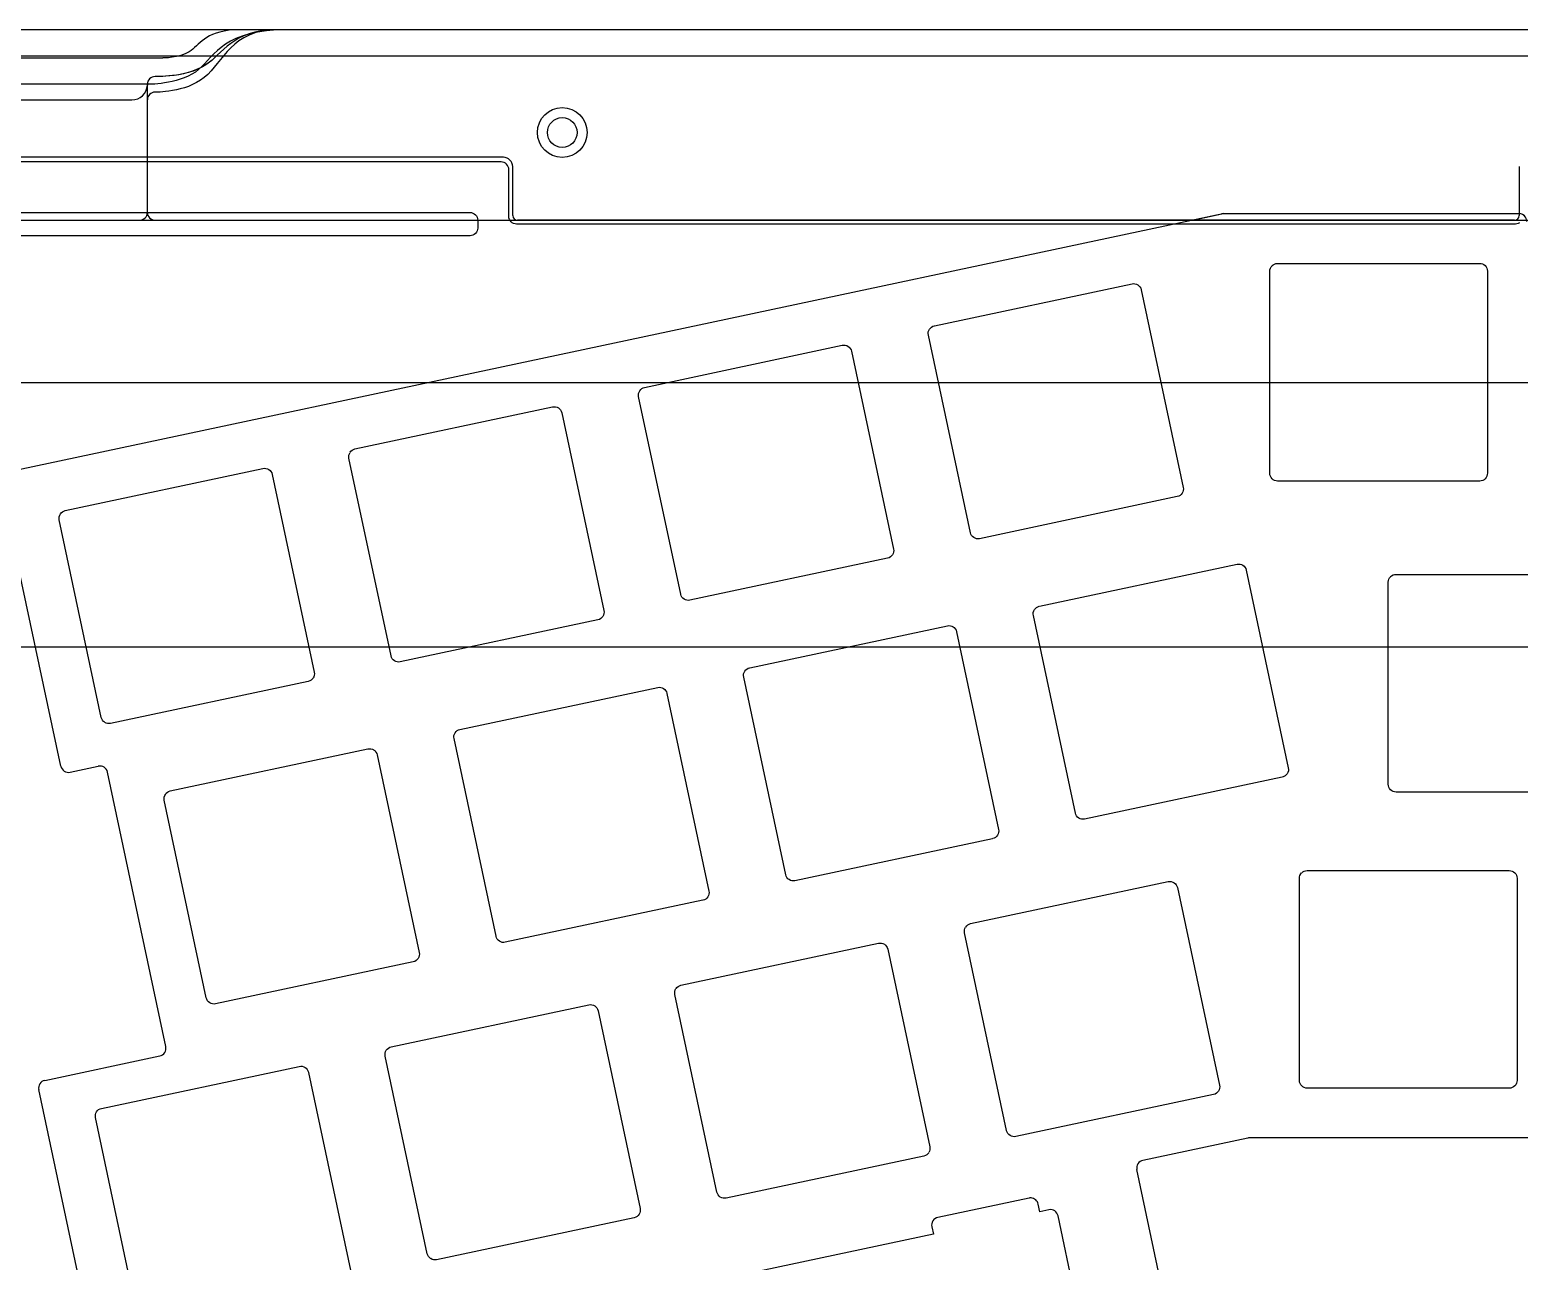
# Model space of a CAD drawing. Header units: millimetres. Extents: x -1 to 310, y 3 to 122.
# Drawn here: x 152.3 to 248.1, y 42.9 to 122.1 of the extents above; entities that cross this region are included whole.
import ezdxf

# ---------------------------------------------------------------- set-up
doc = ezdxf.new("R2010")
doc.units = ezdxf.units.MM
doc.layers.get('0').update_dxf_attribs({"lineweight": 25, "true_color": 0x000000})
for name, color, linetype, lineweight, true_color in [('00-top-close', 7, 'Continuous', 25, 0x000000), ('01-top-close', 7, 'Continuous', 25, 0x000000), ('02-gasket-slot', 7, 'Continuous', 25, 0x000000), ('03-gasket-slot', 7, 'Continuous', 25, 0x000000), ('04-gasket-slot', 7, 'Continuous', 25, 0x000000), ('05-bottom-close', 7, 'Continuous', 25, 0x000000), ('06-bottom-close', 7, 'Continuous', 25, 0x000000), ('07-bottom-close', 7, 'Continuous', 25, 0x000000), ('08-close-case', 7, 'Continuous', 25, 0x000000), ('09-feet', 7, 'Continuous', 25, 0x000000), ('10-feet', 7, 'Continuous', 25, 0x000000)]:
    doc.layers.add(name, color=color, linetype=linetype, lineweight=lineweight, true_color=true_color)

# ---------------------------------------------------------------- blocks, each defined once
blk = doc.blocks.new('plate')
for p, q in [((29.35, 48.562), (-29.65, 48.562)), ((29.448, 48.552), (29.354, 48.562)), ((29.542, 48.524), (29.448, 48.552)), ((29.628, 48.478), (29.542, 48.524)), ((29.704, 48.416), (29.628, 48.478)), ((29.766, 48.339), (29.707, 48.413)), ((29.814, 48.25), (29.766, 48.339)), ((29.841, 48.16), (29.814, 48.25)), ((29.85, 48.062), (29.841, 48.16)), ((29.85, 45.062), (29.85, 48.062)), ((-27.65, 45.312), (27.35, 45.312)), ((27.35, 45.312), (27.444, 45.303)), ((27.444, 45.303), (27.534, 45.277)), ((27.534, 45.277), (27.624, 45.23)), ((27.624, 45.23), (27.701, 45.168)), ((27.704, 45.166), (27.764, 45.093)), ((27.764, 45.093), (27.811, 45.007)), ((29.861, 44.96), (29.85, 45.058)), ((27.814, 44.124), (27.768, 44.038)), ((27.811, 45.007), (27.841, 44.91)), ((27.841, 44.214), (27.814, 44.124)), ((27.841, 44.91), (27.85, 44.816)), ((27.85, 44.312), (27.841, 44.214)), ((27.85, 44.812), (27.85, 44.312)), ((29.891, 44.863), (29.861, 44.96)), ((29.934, 44.785), (29.891, 44.863)), ((29.997, 44.708), (29.934, 44.785)), ((30.073, 44.646), (29.999, 44.706)), ((30.159, 44.6), (30.073, 44.646)), ((30.252, 44.572), (30.159, 44.6)), ((30.35, 44.562), (30.252, 44.572)), ((94.592, 44.562), (30.35, 44.562)), ((94.69, 44.572), (94.596, 44.562)), ((94.784, 44.6), (94.69, 44.572)), ((94.87, 44.646), (94.784, 44.6)), ((27.35, 43.812), (-27.65, 43.812)), ((27.452, 43.822), (27.354, 43.812)), ((27.545, 43.852), (27.452, 43.822)), ((27.631, 43.898), (27.545, 43.852)), ((27.704, 43.958), (27.631, 43.898)), ((27.768, 44.038), (27.707, 43.961)), ((78.799, 41.537), (78.807, 41.627)), ((78.799, 41.537), (78.807, 41.627)), ((78.799, 28.537), (78.799, 41.537)), ((78.799, 28.537), (78.799, 41.537)), ((78.807, 41.627), (78.834, 41.721)), ((78.807, 41.627), (78.834, 41.721)), ((78.834, 41.721), (78.883, 41.814)), ((78.834, 41.721), (78.883, 41.814)), ((78.883, 41.814), (78.942, 41.888)), ((78.883, 41.814), (78.942, 41.888)), ((78.945, 41.891), (79.018, 41.951)), ((78.945, 41.891), (79.018, 41.951)), ((79.018, 41.951), (79.104, 41.997)), ((79.018, 41.951), (79.104, 41.997)), ((79.104, 41.997), (79.197, 42.027)), ((79.104, 41.997), (79.197, 42.027)), ((79.197, 42.027), (79.295, 42.037)), ((79.197, 42.027), (79.295, 42.037)), ((79.299, 42.037), (92.299, 42.037)), ((79.299, 42.037), (92.299, 42.037)), ((92.299, 42.037), (92.401, 42.027)), ((92.299, 42.037), (92.401, 42.027)), ((92.401, 42.027), (92.486, 42)), ((92.401, 42.027), (92.486, 42)), ((92.486, 42), (92.573, 41.955)), ((92.486, 42), (92.573, 41.955)), ((92.573, 41.955), (92.649, 41.893)), ((92.573, 41.955), (92.649, 41.893)), ((92.652, 41.891), (92.712, 41.818)), ((92.652, 41.891), (92.712, 41.818)), ((92.712, 41.818), (92.759, 41.732)), ((92.712, 41.818), (92.759, 41.732)), ((92.759, 41.732), (92.789, 41.635)), ((92.759, 41.732), (92.789, 41.635)), ((92.789, 41.635), (92.799, 41.541)), ((92.789, 41.635), (92.799, 41.541)), ((92.799, 41.537), (92.799, 28.537)), ((92.799, 41.537), (92.799, 28.537)), ((57.221, 38.023), (69.937, 40.726)), ((57.221, 38.023), (69.937, 40.726)), ((69.937, 40.726), (70.033, 40.737)), ((69.937, 40.726), (70.033, 40.737)), ((70.033, 40.737), (70.128, 40.729)), ((70.033, 40.737), (70.128, 40.729)), ((70.128, 40.729), (70.224, 40.702)), ((70.128, 40.729), (70.224, 40.702)), ((70.224, 40.702), (70.313, 40.656)), ((70.224, 40.702), (70.313, 40.656)), ((70.313, 40.656), (70.385, 40.599)), ((70.313, 40.656), (70.385, 40.599)), ((70.385, 40.599), (70.446, 40.529)), ((70.385, 40.599), (70.446, 40.529)), ((70.446, 40.529), (70.494, 40.448)), ((70.446, 40.529), (70.494, 40.448)), ((70.494, 40.448), (70.528, 40.349)), ((70.494, 40.448), (70.528, 40.349)), ((70.53, 40.341), (73.233, 27.625)), ((70.53, 40.341), (73.233, 27.625)), ((56.825, 37.532), (56.834, 37.629)), ((56.825, 37.532), (56.834, 37.629)), ((56.836, 37.43), (56.825, 37.532)), ((56.836, 37.43), (56.825, 37.532)), ((56.834, 37.629), (56.859, 37.715)), ((56.834, 37.629), (56.859, 37.715)), ((59.539, 24.714), (56.836, 37.43)), ((59.539, 24.714), (56.836, 37.43)), ((56.859, 37.715), (56.903, 37.803)), ((56.859, 37.715), (56.903, 37.803)), ((56.906, 37.806), (56.964, 37.88)), ((56.906, 37.806), (56.964, 37.88)), ((56.964, 37.88), (57.038, 37.944)), ((56.964, 37.88), (57.038, 37.944)), ((57.038, 37.944), (57.123, 37.992)), ((57.038, 37.944), (57.123, 37.992)), ((57.123, 37.992), (57.217, 38.022)), ((57.123, 37.992), (57.217, 38.022)), ((38.587, 34.063), (51.303, 36.766)), ((38.587, 34.063), (51.303, 36.766)), ((51.303, 36.766), (51.4, 36.777)), ((51.303, 36.766), (51.4, 36.777)), ((51.4, 36.777), (51.494, 36.77)), ((51.4, 36.777), (51.494, 36.77)), ((51.494, 36.77), (51.584, 36.745)), ((51.494, 36.77), (51.584, 36.745)), ((51.584, 36.745), (51.673, 36.7)), ((51.584, 36.745), (51.673, 36.7)), ((51.673, 36.7), (51.752, 36.639)), ((51.673, 36.7), (51.752, 36.639)), ((51.752, 36.639), (51.817, 36.563)), ((51.752, 36.639), (51.817, 36.563)), ((51.817, 36.563), (51.864, 36.481)), ((51.817, 36.563), (51.864, 36.481)), ((51.864, 36.481), (51.895, 36.389)), ((51.864, 36.481), (51.895, 36.389)), ((51.896, 36.381), (54.599, 23.665)), ((51.896, 36.381), (54.599, 23.665)), ((38.191, 33.568), (38.2, 33.665)), ((38.191, 33.568), (38.2, 33.665)), ((38.202, 33.47), (38.191, 33.568)), ((38.202, 33.47), (38.191, 33.568)), ((38.2, 33.665), (38.228, 33.763)), ((38.2, 33.665), (38.228, 33.763)), ((38.228, 33.763), (38.27, 33.843)), ((38.228, 33.763), (38.27, 33.843)), ((38.272, 33.846), (38.333, 33.923)), ((38.272, 33.846), (38.333, 33.923)), ((38.333, 33.923), (38.402, 33.982)), ((38.333, 33.923), (38.402, 33.982)), ((38.402, 33.982), (38.49, 34.032)), ((38.402, 33.982), (38.49, 34.032)), ((38.49, 34.032), (38.584, 34.062)), ((38.49, 34.032), (38.584, 34.062)), ((19.954, 30.101), (32.67, 32.804)), ((19.954, 30.101), (32.67, 32.804)), ((32.67, 32.804), (32.759, 32.815)), ((32.67, 32.804), (32.759, 32.815)), ((32.759, 32.815), (32.853, 32.809)), ((32.759, 32.815), (32.853, 32.809)), ((32.853, 32.809), (32.95, 32.783)), ((32.853, 32.809), (32.95, 32.783)), ((32.95, 32.783), (33.04, 32.738)), ((32.95, 32.783), (33.04, 32.738)), ((33.04, 32.738), (33.113, 32.682)), ((33.04, 32.738), (33.113, 32.682)), ((33.113, 32.682), (33.18, 32.607)), ((33.113, 32.682), (33.18, 32.607)), ((33.18, 32.607), (33.227, 32.526)), ((33.18, 32.607), (33.227, 32.526)), ((40.905, 20.754), (38.202, 33.47)), ((40.905, 20.754), (38.202, 33.47)), ((33.227, 32.526), (33.261, 32.427)), ((33.227, 32.526), (33.261, 32.427)), ((33.263, 32.419), (35.966, 19.703)), ((33.263, 32.419), (35.966, 19.703)), ((19.566, 29.699), (19.592, 29.793)), ((19.566, 29.699), (19.592, 29.793)), ((19.592, 29.793), (19.636, 29.881)), ((19.592, 29.793), (19.636, 29.881)), ((19.639, 29.884), (19.695, 29.955)), ((19.639, 29.884), (19.695, 29.955)), ((19.695, 29.955), (19.772, 30.022)), ((19.695, 29.955), (19.772, 30.022)), ((19.772, 30.022), (19.857, 30.069)), ((19.772, 30.022), (19.857, 30.069)), ((19.857, 30.069), (19.95, 30.1)), ((19.857, 30.069), (19.95, 30.1)), ((1.321, 26.141), (14.037, 28.844)), ((1.321, 26.141), (14.037, 28.844)), ((14.037, 28.844), (14.133, 28.855)), ((14.037, 28.844), (14.133, 28.855)), ((14.133, 28.855), (14.227, 28.847)), ((14.133, 28.855), (14.227, 28.847)), ((14.227, 28.847), (14.324, 28.82)), ((14.227, 28.847), (14.324, 28.82)), ((14.324, 28.82), (14.413, 28.774)), ((14.324, 28.82), (14.413, 28.774)), ((14.413, 28.774), (14.491, 28.712)), ((14.413, 28.774), (14.491, 28.712)), ((19.558, 29.602), (19.566, 29.699)), ((19.558, 29.602), (19.566, 29.699)), ((19.569, 29.508), (19.558, 29.602)), ((19.569, 29.508), (19.558, 29.602)), ((22.272, 16.792), (19.569, 29.508)), ((22.272, 16.792), (19.569, 29.508)), ((14.491, 28.712), (14.551, 28.641)), ((14.491, 28.712), (14.551, 28.641)), ((14.551, 28.641), (14.597, 28.559)), ((14.551, 28.641), (14.597, 28.559)), ((14.597, 28.559), (14.628, 28.467)), ((14.597, 28.559), (14.628, 28.467)), ((14.63, 28.459), (17.332, 15.743)), ((14.63, 28.459), (17.332, 15.743)), ((78.808, 28.439), (78.799, 28.533)), ((78.808, 28.439), (78.799, 28.533)), ((78.838, 28.342), (78.808, 28.439)), ((78.838, 28.342), (78.808, 28.439)), ((78.883, 28.26), (78.838, 28.342)), ((78.883, 28.26), (78.838, 28.342)), ((78.945, 28.183), (78.883, 28.26)), ((78.945, 28.183), (78.883, 28.26)), ((79.024, 28.119), (78.948, 28.181)), ((79.024, 28.119), (78.948, 28.181)), ((79.111, 28.074), (79.024, 28.119)), ((79.111, 28.074), (79.024, 28.119)), ((79.204, 28.046), (79.111, 28.074)), ((79.204, 28.046), (79.111, 28.074)), ((79.299, 28.037), (79.204, 28.046)), ((79.299, 28.037), (79.204, 28.046)), ((92.299, 28.037), (79.299, 28.037)), ((92.299, 28.037), (79.299, 28.037)), ((92.401, 28.047), (92.303, 28.037)), ((92.401, 28.047), (92.303, 28.037)), ((92.494, 28.077), (92.401, 28.047)), ((92.494, 28.077), (92.401, 28.047)), ((92.579, 28.123), (92.494, 28.077)), ((92.579, 28.123), (92.494, 28.077)), ((92.652, 28.183), (92.579, 28.123)), ((92.652, 28.183), (92.579, 28.123)), ((92.717, 28.263), (92.655, 28.186)), ((92.717, 28.263), (92.655, 28.186)), ((92.764, 28.353), (92.717, 28.263)), ((92.764, 28.353), (92.717, 28.263)), ((92.79, 28.447), (92.764, 28.353)), ((92.79, 28.447), (92.764, 28.353)), ((92.799, 28.537), (92.79, 28.447)), ((92.799, 28.537), (92.79, 28.447)), ((72.847, 27.032), (60.132, 24.329)), ((72.847, 27.032), (60.132, 24.329)), ((72.945, 27.063), (72.851, 27.033)), ((72.945, 27.063), (72.851, 27.033)), ((73.033, 27.113), (72.945, 27.063)), ((73.033, 27.113), (72.945, 27.063)), ((73.104, 27.175), (73.033, 27.113)), ((73.104, 27.175), (73.033, 27.113)), ((73.163, 27.249), (73.104, 27.175)), ((73.163, 27.249), (73.104, 27.175)), ((73.211, 27.343), (73.165, 27.252)), ((73.211, 27.343), (73.165, 27.252)), ((73.236, 27.434), (73.211, 27.343)), ((73.236, 27.434), (73.211, 27.343)), ((73.233, 27.625), (73.243, 27.531)), ((73.233, 27.625), (73.243, 27.531)), ((73.243, 27.531), (73.236, 27.434)), ((73.243, 27.531), (73.236, 27.434)), ((0.96, 25.837), (1.003, 25.921)), ((0.96, 25.837), (1.003, 25.921)), ((1.005, 25.924), (1.061, 25.996)), ((1.005, 25.924), (1.061, 25.996)), ((1.061, 25.996), (1.138, 26.062)), ((1.061, 25.996), (1.138, 26.062)), ((1.138, 26.062), (1.22, 26.108)), ((1.138, 26.062), (1.22, 26.108)), ((1.22, 26.108), (1.317, 26.14)), ((1.22, 26.108), (1.317, 26.14)), ((0.925, 25.642), (0.933, 25.743)), ((0.925, 25.642), (0.933, 25.743)), ((0.936, 25.548), (0.925, 25.642)), ((0.936, 25.548), (0.925, 25.642)), ((0.933, 25.743), (0.96, 25.837)), ((0.933, 25.743), (0.96, 25.837)), ((3.638, 12.832), (0.936, 25.548)), ((3.638, 12.832), (0.936, 25.548)), ((59.571, 24.614), (59.54, 24.706)), ((59.571, 24.614), (59.54, 24.706)), ((59.617, 24.532), (59.571, 24.614)), ((59.617, 24.532), (59.571, 24.614)), ((59.677, 24.461), (59.617, 24.532)), ((59.677, 24.461), (59.617, 24.532)), ((59.755, 24.399), (59.677, 24.461)), ((59.755, 24.399), (59.677, 24.461)), ((59.844, 24.353), (59.755, 24.399)), ((59.844, 24.353), (59.755, 24.399)), ((59.941, 24.326), (59.844, 24.353)), ((59.941, 24.326), (59.844, 24.353)), ((60.043, 24.318), (59.941, 24.326)), ((60.043, 24.318), (59.941, 24.326)), ((60.132, 24.329), (60.043, 24.318)), ((60.132, 24.329), (60.043, 24.318)), ((54.214, 23.072), (41.498, 20.369)), ((54.214, 23.072), (41.498, 20.369)), ((54.308, 23.102), (54.218, 23.073)), ((54.308, 23.102), (54.218, 23.073)), ((54.4, 23.154), (54.308, 23.102)), ((54.4, 23.154), (54.308, 23.102)), ((54.473, 23.218), (54.4, 23.154)), ((54.473, 23.218), (54.4, 23.154)), ((54.529, 23.289), (54.473, 23.218)), ((54.529, 23.289), (54.473, 23.218)), ((54.575, 23.376), (54.532, 23.292)), ((54.575, 23.376), (54.532, 23.292)), ((54.602, 23.47), (54.575, 23.376)), ((54.602, 23.47), (54.575, 23.376)), ((54.599, 23.665), (54.61, 23.567)), ((54.599, 23.665), (54.61, 23.567)), ((54.61, 23.567), (54.602, 23.47)), ((54.61, 23.567), (54.602, 23.47)), ((63.977, 19.984), (76.693, 22.687)), ((63.977, 19.984), (76.693, 22.687)), ((76.693, 22.687), (76.79, 22.698)), ((76.693, 22.687), (76.79, 22.698)), ((76.79, 22.698), (76.884, 22.69)), ((76.79, 22.698), (76.884, 22.69)), ((76.884, 22.69), (76.981, 22.663)), ((76.884, 22.69), (76.981, 22.663)), ((76.981, 22.663), (77.069, 22.617)), ((76.981, 22.663), (77.069, 22.617)), ((77.069, 22.617), (77.142, 22.56)), ((77.069, 22.617), (77.142, 22.56)), ((77.142, 22.56), (77.203, 22.49)), ((77.142, 22.56), (77.203, 22.49)), ((77.203, 22.49), (77.25, 22.409)), ((77.203, 22.49), (77.25, 22.409)), ((77.25, 22.409), (77.284, 22.31)), ((77.25, 22.409), (77.284, 22.31)), ((77.286, 22.302), (79.989, 9.586)), ((77.286, 22.302), (79.989, 9.586)), ((86.419, 21.535), (86.428, 21.629)), ((86.419, 21.535), (86.428, 21.629)), ((86.419, 8.535), (86.419, 21.535)), ((86.419, 8.535), (86.419, 21.535)), ((86.428, 21.629), (86.454, 21.719)), ((86.428, 21.629), (86.454, 21.719)), ((86.454, 21.719), (86.503, 21.812)), ((86.454, 21.719), (86.503, 21.812)), ((86.503, 21.812), (86.562, 21.885)), ((86.503, 21.812), (86.562, 21.885)), ((86.565, 21.888), (86.635, 21.946)), ((86.565, 21.888), (86.635, 21.946)), ((86.635, 21.946), (86.724, 21.995)), ((86.635, 21.946), (86.724, 21.995)), ((86.724, 21.995), (86.817, 22.024)), ((86.724, 21.995), (86.817, 22.024)), ((86.817, 22.024), (86.915, 22.035)), ((86.817, 22.024), (86.915, 22.035)), ((86.919, 22.035), (99.919, 22.035)), ((86.919, 22.035), (99.919, 22.035)), ((40.938, 20.654), (40.907, 20.746)), ((40.938, 20.654), (40.907, 20.746)), ((40.984, 20.572), (40.938, 20.654)), ((40.984, 20.572), (40.938, 20.654)), ((41.044, 20.501), (40.984, 20.572)), ((41.044, 20.501), (40.984, 20.572)), ((41.122, 20.439), (41.044, 20.501)), ((41.122, 20.439), (41.044, 20.501)), ((41.21, 20.393), (41.122, 20.439)), ((41.21, 20.393), (41.122, 20.439)), ((41.307, 20.366), (41.21, 20.393)), ((41.307, 20.366), (41.21, 20.393)), ((41.401, 20.358), (41.307, 20.366)), ((41.401, 20.358), (41.307, 20.366)), ((41.498, 20.369), (41.401, 20.358)), ((41.498, 20.369), (41.401, 20.358)), ((35.77, 19.193), (35.678, 19.141)), ((35.77, 19.193), (35.678, 19.141)), ((35.84, 19.255), (35.77, 19.193)), ((35.84, 19.255), (35.77, 19.193)), ((35.896, 19.326), (35.84, 19.255)), ((35.896, 19.326), (35.84, 19.255)), ((35.943, 19.418), (35.898, 19.33)), ((35.943, 19.418), (35.898, 19.33)), ((35.969, 19.511), (35.943, 19.418)), ((35.969, 19.511), (35.943, 19.418)), ((35.966, 19.703), (35.977, 19.609)), ((35.966, 19.703), (35.977, 19.609)), ((35.977, 19.609), (35.969, 19.511)), ((35.977, 19.609), (35.969, 19.511)), ((63.581, 19.481), (63.588, 19.578)), ((63.581, 19.481), (63.588, 19.578)), ((63.592, 19.391), (63.581, 19.481)), ((63.592, 19.391), (63.581, 19.481)), ((63.588, 19.578), (63.617, 19.68)), ((63.588, 19.578), (63.617, 19.68)), ((66.295, 6.675), (63.592, 19.391)), ((66.295, 6.675), (63.592, 19.391)), ((63.617, 19.68), (63.66, 19.764)), ((63.617, 19.68), (63.66, 19.764)), ((63.662, 19.767), (63.721, 19.841)), ((63.662, 19.767), (63.721, 19.841)), ((63.721, 19.841), (63.792, 19.903)), ((63.721, 19.841), (63.792, 19.903)), ((63.792, 19.903), (63.876, 19.951)), ((63.792, 19.903), (63.876, 19.951)), ((63.876, 19.951), (63.973, 19.983)), ((63.876, 19.951), (63.973, 19.983)), ((35.581, 19.11), (22.865, 16.407)), ((35.581, 19.11), (22.865, 16.407)), ((35.678, 19.141), (35.585, 19.111)), ((35.678, 19.141), (35.585, 19.111)), ((45.344, 16.024), (58.06, 18.727)), ((45.344, 16.024), (58.06, 18.727)), ((58.06, 18.727), (58.156, 18.738)), ((58.06, 18.727), (58.156, 18.738)), ((58.156, 18.738), (58.251, 18.731)), ((58.156, 18.738), (58.251, 18.731)), ((58.251, 18.731), (58.34, 18.706)), ((58.251, 18.731), (58.34, 18.706)), ((58.34, 18.706), (58.43, 18.661)), ((58.34, 18.706), (58.43, 18.661)), ((58.43, 18.661), (58.503, 18.606)), ((58.43, 18.661), (58.503, 18.606)), ((58.503, 18.606), (58.569, 18.53)), ((58.503, 18.606), (58.569, 18.53)), ((58.569, 18.53), (58.617, 18.449)), ((58.569, 18.53), (58.617, 18.449)), ((58.617, 18.449), (58.651, 18.35)), ((58.617, 18.449), (58.651, 18.35)), ((58.653, 18.342), (61.356, 5.626)), ((58.653, 18.342), (61.356, 5.626)), ((22.304, 16.692), (22.274, 16.784)), ((22.304, 16.692), (22.274, 16.784)), ((22.351, 16.61), (22.304, 16.692)), ((22.351, 16.61), (22.304, 16.692)), ((22.411, 16.539), (22.351, 16.61)), ((22.411, 16.539), (22.351, 16.61)), ((22.489, 16.477), (22.411, 16.539)), ((22.489, 16.477), (22.411, 16.539)), ((22.577, 16.431), (22.489, 16.477)), ((22.577, 16.431), (22.489, 16.477)), ((22.674, 16.403), (22.577, 16.431)), ((22.674, 16.403), (22.577, 16.431)), ((22.768, 16.396), (22.674, 16.403)), ((22.768, 16.396), (22.674, 16.403)), ((22.865, 16.407), (22.768, 16.396)), ((22.865, 16.407), (22.768, 16.396)), ((17.263, 15.367), (17.201, 15.29)), ((17.263, 15.367), (17.201, 15.29)), ((17.307, 15.45), (17.265, 15.37)), ((17.307, 15.45), (17.265, 15.37)), ((17.334, 15.544), (17.307, 15.45)), ((17.334, 15.544), (17.307, 15.45)), ((17.332, 15.743), (17.343, 15.645)), ((17.332, 15.743), (17.343, 15.645)), ((17.343, 15.645), (17.334, 15.544)), ((17.343, 15.645), (17.334, 15.544)), ((44.948, 15.529), (44.956, 15.626)), ((44.948, 15.529), (44.956, 15.626)), ((44.959, 15.431), (44.948, 15.529)), ((44.959, 15.431), (44.948, 15.529)), ((44.956, 15.626), (44.985, 15.724)), ((44.956, 15.626), (44.985, 15.724)), ((47.662, 2.715), (44.959, 15.431)), ((47.662, 2.715), (44.959, 15.431)), ((44.985, 15.724), (45.026, 15.804)), ((44.985, 15.724), (45.026, 15.804)), ((45.028, 15.807), (45.09, 15.884)), ((45.028, 15.807), (45.09, 15.884)), ((45.09, 15.884), (45.158, 15.943)), ((45.09, 15.884), (45.158, 15.943)), ((45.158, 15.943), (45.246, 15.993)), ((45.158, 15.943), (45.246, 15.993)), ((45.246, 15.993), (45.34, 16.023)), ((45.246, 15.993), (45.34, 16.023)), ((16.947, 15.15), (4.231, 12.447)), ((16.947, 15.15), (4.231, 12.447)), ((17.048, 15.183), (16.951, 15.151)), ((17.048, 15.183), (16.951, 15.151)), ((17.133, 15.231), (17.048, 15.183)), ((17.133, 15.231), (17.048, 15.183)), ((17.201, 15.29), (17.133, 15.231)), ((17.201, 15.29), (17.133, 15.231)), ((26.71, 12.062), (39.426, 14.765)), ((26.71, 12.062), (39.426, 14.765)), ((39.426, 14.765), (39.528, 14.776)), ((39.426, 14.765), (39.528, 14.776)), ((39.528, 14.776), (39.621, 14.767)), ((39.528, 14.776), (39.621, 14.767)), ((39.621, 14.767), (39.712, 14.742)), ((39.621, 14.767), (39.712, 14.742)), ((39.712, 14.742), (39.799, 14.697)), ((39.712, 14.742), (39.799, 14.697)), ((39.803, 14.695), (39.88, 14.633)), ((39.803, 14.695), (39.88, 14.633)), ((39.88, 14.633), (39.938, 14.565)), ((39.88, 14.633), (39.938, 14.565)), ((39.938, 14.565), (39.988, 14.477)), ((39.938, 14.565), (39.988, 14.477)), ((39.988, 14.477), (40.018, 14.383)), ((39.988, 14.477), (40.018, 14.383)), ((40.019, 14.38), (42.722, 1.664)), ((40.019, 14.38), (42.722, 1.664)), ((3.67, 12.735), (3.639, 12.828)), ((3.67, 12.735), (3.639, 12.828)), ((3.718, 12.65), (3.67, 12.735)), ((3.718, 12.65), (3.67, 12.735)), ((3.778, 12.578), (3.718, 12.65)), ((3.778, 12.578), (3.718, 12.65)), ((3.855, 12.517), (3.778, 12.578)), ((3.855, 12.517), (3.778, 12.578)), ((3.946, 12.47), (3.858, 12.515)), ((3.946, 12.47), (3.858, 12.515)), ((4.036, 12.444), (3.946, 12.47)), ((4.036, 12.444), (3.946, 12.47)), ((4.134, 12.436), (4.036, 12.444)), ((4.134, 12.436), (4.036, 12.444)), ((4.231, 12.447), (4.134, 12.436)), ((4.231, 12.447), (4.134, 12.436)), ((26.315, 11.558), (26.322, 11.66)), ((26.315, 11.558), (26.322, 11.66)), ((26.325, 11.469), (26.315, 11.558)), ((26.325, 11.469), (26.315, 11.558)), ((26.322, 11.66), (26.349, 11.756)), ((26.322, 11.66), (26.349, 11.756)), ((26.349, 11.756), (26.395, 11.845)), ((26.349, 11.756), (26.395, 11.845)), ((26.395, 11.845), (26.457, 11.923)), ((26.395, 11.845), (26.457, 11.923)), ((26.457, 11.923), (26.528, 11.983)), ((26.457, 11.923), (26.528, 11.983)), ((26.528, 11.983), (26.61, 12.029)), ((26.528, 11.983), (26.61, 12.029)), ((26.61, 12.029), (26.702, 12.06)), ((26.61, 12.029), (26.702, 12.06)), ((8.074, 8.102), (20.79, 10.805)), ((8.075, 8.102), (20.79, 10.805)), ((20.79, 10.805), (20.888, 10.816)), ((20.79, 10.805), (20.888, 10.816)), ((20.888, 10.816), (20.985, 10.807)), ((20.888, 10.816), (20.985, 10.807)), ((20.985, 10.807), (21.079, 10.78)), ((20.985, 10.807), (21.079, 10.78)), ((21.079, 10.78), (21.163, 10.737)), ((21.079, 10.78), (21.163, 10.737)), ((21.167, 10.735), (21.244, 10.674)), ((21.167, 10.735), (21.244, 10.674)), ((21.244, 10.674), (21.304, 10.602)), ((21.244, 10.674), (21.304, 10.602)), ((21.304, 10.602), (21.354, 10.514)), ((21.304, 10.602), (21.354, 10.514)), ((29.028, -1.247), (26.325, 11.469)), ((29.028, -1.247), (26.325, 11.469)), ((21.354, 10.514), (21.383, 10.424)), ((21.354, 10.514), (21.383, 10.424)), ((21.383, 10.42), (24.086, -2.296)), ((21.383, 10.42), (24.086, -2.296)), ((79.989, 9.586), (80, 9.488)), ((79.989, 9.586), (80, 9.488)), ((79.604, 8.993), (66.888, 6.29)), ((79.604, 8.993), (66.888, 6.29)), ((79.698, 9.023), (79.608, 8.994)), ((79.698, 9.023), (79.608, 8.994)), ((79.79, 9.074), (79.698, 9.023)), ((79.79, 9.074), (79.698, 9.023)), ((79.858, 9.133), (79.79, 9.074)), ((79.858, 9.133), (79.79, 9.074)), ((79.919, 9.21), (79.858, 9.133)), ((79.919, 9.21), (79.858, 9.133)), ((79.965, 9.297), (79.921, 9.213)), ((79.965, 9.297), (79.921, 9.213)), ((79.992, 9.391), (79.965, 9.297)), ((79.992, 9.391), (79.965, 9.297)), ((80, 9.488), (79.992, 9.391)), ((80, 9.488), (79.992, 9.391)), ((7.678, 7.606), (7.687, 7.707)), ((7.678, 7.606), (7.687, 7.707)), ((7.687, 7.707), (7.716, 7.804)), ((7.687, 7.707), (7.716, 7.804)), ((7.716, 7.804), (7.759, 7.885)), ((7.716, 7.804), (7.759, 7.885)), ((7.759, 7.885), (7.816, 7.958)), ((7.759, 7.885), (7.816, 7.958)), ((7.816, 7.958), (7.886, 8.019)), ((7.816, 7.958), (7.886, 8.019)), ((7.886, 8.019), (7.967, 8.066)), ((7.886, 8.019), (7.967, 8.066)), ((7.967, 8.066), (8.066, 8.1)), ((7.967, 8.066), (8.066, 8.1)), ((86.429, 8.433), (86.419, 8.531)), ((86.429, 8.433), (86.419, 8.531)), ((86.458, 8.34), (86.429, 8.433)), ((86.458, 8.34), (86.429, 8.433)), ((86.503, 8.257), (86.458, 8.34)), ((86.503, 8.257), (86.458, 8.34)), ((86.565, 8.181), (86.503, 8.257)), ((86.565, 8.181), (86.503, 8.257)), ((86.644, 8.116), (86.568, 8.178)), ((86.644, 8.116), (86.568, 8.178)), ((86.735, 8.07), (86.644, 8.116)), ((86.735, 8.07), (86.644, 8.116)), ((86.828, 8.043), (86.735, 8.07)), ((86.828, 8.043), (86.735, 8.07)), ((86.919, 8.035), (86.828, 8.043)), ((86.919, 8.035), (86.828, 8.043)), ((99.919, 8.035), (86.919, 8.035)), ((99.919, 8.035), (86.919, 8.035)), ((7.689, 7.509), (7.678, 7.606)), ((7.689, 7.509), (7.678, 7.606)), ((10.392, -5.207), (7.689, 7.509)), ((10.392, -5.207), (7.689, 7.509)), ((66.323, 6.585), (66.296, 6.671)), ((66.323, 6.585), (66.296, 6.671)), ((66.374, 6.493), (66.323, 6.585)), ((66.374, 6.493), (66.323, 6.585)), ((66.438, 6.419), (66.374, 6.493)), ((66.438, 6.419), (66.374, 6.493)), ((66.512, 6.36), (66.438, 6.419)), ((66.512, 6.36), (66.438, 6.419)), ((66.603, 6.313), (66.515, 6.358)), ((66.603, 6.313), (66.515, 6.358)), ((66.693, 6.287), (66.603, 6.313)), ((66.693, 6.287), (66.603, 6.313)), ((66.786, 6.279), (66.693, 6.287)), ((66.786, 6.279), (66.693, 6.287)), ((66.888, 6.29), (66.786, 6.279)), ((66.888, 6.29), (66.786, 6.279)), ((60.97, 5.033), (48.255, 2.33)), ((60.97, 5.033), (48.255, 2.33)), ((61.064, 5.063), (60.974, 5.034)), ((61.064, 5.063), (60.974, 5.034)), ((61.156, 5.115), (61.064, 5.063)), ((61.156, 5.115), (61.064, 5.063)), ((61.227, 5.176), (61.156, 5.115)), ((61.227, 5.176), (61.156, 5.115)), ((61.286, 5.25), (61.227, 5.176)), ((61.286, 5.25), (61.227, 5.176)), ((61.331, 5.337), (61.288, 5.253)), ((61.331, 5.337), (61.288, 5.253)), ((61.358, 5.431), (61.331, 5.337)), ((61.358, 5.431), (61.331, 5.337)), ((61.356, 5.626), (61.367, 5.528)), ((61.356, 5.626), (61.367, 5.528)), ((61.367, 5.528), (61.358, 5.431)), ((61.367, 5.528), (61.358, 5.431)), ((80.85, 2.838), (80.926, 2.901)), ((80.85, 2.838), (80.926, 2.901)), ((80.926, 2.901), (81.012, 2.947)), ((80.926, 2.901), (81.012, 2.947)), ((81.012, 2.947), (81.106, 2.975)), ((81.012, 2.947), (81.106, 2.975)), ((81.106, 2.975), (81.2, 2.985)), ((81.106, 2.975), (81.2, 2.985)), ((81.204, 2.985), (94.204, 2.985)), ((81.204, 2.985), (94.204, 2.985)), ((94.204, 2.985), (94.302, 2.975)), ((94.204, 2.985), (94.302, 2.975)), ((94.302, 2.975), (94.395, 2.947)), ((94.302, 2.975), (94.395, 2.947)), ((94.395, 2.947), (94.481, 2.901)), ((94.395, 2.947), (94.481, 2.901)), ((94.481, 2.901), (94.554, 2.841)), ((94.481, 2.901), (94.554, 2.841)), ((47.693, 2.618), (47.662, 2.711)), ((47.693, 2.618), (47.662, 2.711)), ((47.743, 2.53), (47.693, 2.618)), ((47.743, 2.53), (47.693, 2.618)), ((47.804, 2.459), (47.743, 2.53)), ((47.804, 2.459), (47.743, 2.53)), ((47.878, 2.4), (47.804, 2.459)), ((47.878, 2.4), (47.804, 2.459)), ((47.969, 2.353), (47.882, 2.398)), ((47.969, 2.353), (47.882, 2.398)), ((48.063, 2.327), (47.969, 2.353)), ((48.063, 2.327), (47.969, 2.353)), ((48.161, 2.319), (48.063, 2.327)), ((48.161, 2.319), (48.063, 2.327)), ((48.255, 2.33), (48.161, 2.319)), ((48.255, 2.33), (48.161, 2.319)), ((59.553, -0.432), (72.268, 2.27)), ((59.553, -0.432), (72.268, 2.27)), ((72.268, 2.27), (72.365, 2.281)), ((72.268, 2.27), (72.365, 2.281)), ((72.365, 2.281), (72.459, 2.274)), ((72.365, 2.281), (72.459, 2.274)), ((72.459, 2.274), (72.556, 2.246)), ((72.459, 2.274), (72.556, 2.246)), ((72.556, 2.246), (72.645, 2.201)), ((72.556, 2.246), (72.645, 2.201)), ((72.645, 2.201), (72.723, 2.138)), ((72.645, 2.201), (72.723, 2.138)), ((72.723, 2.138), (72.782, 2.067)), ((72.723, 2.138), (72.782, 2.067)), ((72.782, 2.067), (72.829, 1.985)), ((72.782, 2.067), (72.829, 1.985)), ((72.829, 1.985), (72.86, 1.893)), ((72.829, 1.985), (72.86, 1.893)), ((80.704, 2.485), (80.713, 2.579)), ((80.704, 2.485), (80.713, 2.579)), ((80.704, -10.515), (80.704, 2.485)), ((80.704, -10.515), (80.704, 2.485)), ((80.713, 2.579), (80.739, 2.669)), ((80.713, 2.579), (80.739, 2.669)), ((80.739, 2.669), (80.788, 2.762)), ((80.739, 2.669), (80.788, 2.762)), ((80.788, 2.762), (80.847, 2.835)), ((80.788, 2.762), (80.847, 2.835)), ((94.557, 2.838), (94.617, 2.765)), ((94.557, 2.838), (94.617, 2.765)), ((94.617, 2.765), (94.664, 2.68)), ((94.617, 2.765), (94.664, 2.68)), ((94.664, 2.68), (94.694, 2.583)), ((94.664, 2.68), (94.694, 2.583)), ((94.694, 2.583), (94.704, 2.489)), ((94.694, 2.583), (94.704, 2.489)), ((94.704, 2.485), (94.704, -10.515)), ((94.704, 2.485), (94.704, -10.515)), ((42.337, 1.071), (29.621, -1.632)), ((42.337, 1.071), (29.621, -1.632)), ((42.435, 1.102), (42.341, 1.071)), ((42.435, 1.102), (42.341, 1.071)), ((42.52, 1.15), (42.435, 1.102)), ((42.52, 1.15), (42.435, 1.102)), ((42.591, 1.21), (42.52, 1.15)), ((42.591, 1.21), (42.52, 1.15)), ((42.652, 1.287), (42.591, 1.21)), ((42.652, 1.287), (42.591, 1.21)), ((42.698, 1.375), (42.655, 1.291)), ((42.698, 1.375), (42.655, 1.291)), ((42.726, 1.472), (42.698, 1.375)), ((42.726, 1.472), (42.698, 1.375)), ((42.722, 1.664), (42.733, 1.57)), ((42.722, 1.664), (42.733, 1.57)), ((42.733, 1.57), (42.726, 1.472)), ((42.733, 1.57), (42.726, 1.472)), ((72.861, 1.885), (75.564, -10.831)), ((72.861, 1.885), (75.564, -10.831)), ((59.157, -0.932), (59.164, -0.834)), ((59.157, -0.932), (59.164, -0.834)), ((59.167, -1.025), (59.157, -0.932)), ((59.167, -1.025), (59.157, -0.932)), ((59.164, -0.834), (59.19, -0.74)), ((59.164, -0.834), (59.19, -0.74)), ((59.19, -0.74), (59.235, -0.653)), ((59.19, -0.74), (59.235, -0.653)), ((59.237, -0.649), (59.304, -0.567)), ((59.237, -0.649), (59.304, -0.567)), ((59.304, -0.567), (59.376, -0.507)), ((59.304, -0.567), (59.376, -0.507)), ((59.376, -0.507), (59.459, -0.462)), ((59.376, -0.507), (59.459, -0.462)), ((59.459, -0.462), (59.549, -0.433)), ((59.459, -0.462), (59.549, -0.433)), ((29.061, -1.348), (29.029, -1.251)), ((29.061, -1.348), (29.029, -1.251)), ((29.107, -1.43), (29.061, -1.348)), ((29.107, -1.43), (29.061, -1.348)), ((29.171, -1.504), (29.107, -1.43)), ((29.171, -1.504), (29.107, -1.43)), ((29.245, -1.562), (29.171, -1.504)), ((29.245, -1.562), (29.171, -1.504)), ((29.332, -1.608), (29.248, -1.565)), ((29.332, -1.608), (29.248, -1.565)), ((29.426, -1.635), (29.332, -1.608)), ((29.426, -1.635), (29.332, -1.608)), ((29.519, -1.643), (29.426, -1.635)), ((29.519, -1.643), (29.426, -1.635)), ((29.621, -1.632), (29.519, -1.643)), ((29.621, -1.632), (29.519, -1.643)), ((40.919, -4.392), (53.635, -1.689)), ((40.919, -4.392), (53.635, -1.689)), ((53.635, -1.689), (53.732, -1.678)), ((53.635, -1.689), (53.732, -1.678)), ((53.732, -1.678), (53.826, -1.686)), ((53.732, -1.678), (53.826, -1.686)), ((53.826, -1.686), (53.915, -1.711)), ((53.826, -1.686), (53.915, -1.711)), ((53.915, -1.711), (54.005, -1.755)), ((53.915, -1.711), (54.005, -1.755)), ((54.005, -1.755), (54.084, -1.816)), ((54.005, -1.755), (54.084, -1.816)), ((54.084, -1.816), (54.149, -1.892)), ((54.084, -1.816), (54.149, -1.892)), ((54.149, -1.892), (54.196, -1.974)), ((54.149, -1.892), (54.196, -1.974)), ((61.87, -13.741), (59.167, -1.025)), ((61.87, -13.741), (59.167, -1.025)), ((23.795, -2.859), (23.705, -2.888)), ((23.795, -2.859), (23.705, -2.888)), ((23.884, -2.81), (23.795, -2.859)), ((23.884, -2.81), (23.795, -2.859)), ((23.958, -2.747), (23.884, -2.81)), ((23.958, -2.747), (23.884, -2.81)), ((24.016, -2.672), (23.958, -2.747)), ((24.016, -2.672), (23.958, -2.747)), ((24.063, -2.581), (24.019, -2.669)), ((24.063, -2.581), (24.019, -2.669)), ((24.09, -2.487), (24.063, -2.581)), ((24.09, -2.487), (24.063, -2.581)), ((24.086, -2.296), (24.097, -2.39)), ((24.086, -2.296), (24.097, -2.39)), ((24.097, -2.39), (24.09, -2.487)), ((24.097, -2.39), (24.09, -2.487)), ((54.196, -1.974), (54.226, -2.066)), ((54.196, -1.974), (54.226, -2.066)), ((54.228, -2.075), (56.931, -14.79)), ((54.228, -2.075), (56.931, -14.79)), ((23.701, -2.889), (10.985, -5.592)), ((23.701, -2.889), (10.985, -5.592)), ((40.523, -4.887), (40.531, -4.79)), ((40.523, -4.887), (40.531, -4.79)), ((40.531, -4.79), (40.558, -4.696)), ((40.531, -4.79), (40.558, -4.696)), ((40.558, -4.696), (40.602, -4.612)), ((40.558, -4.696), (40.602, -4.612)), ((40.604, -4.609), (40.663, -4.535)), ((40.604, -4.609), (40.663, -4.535)), ((40.663, -4.535), (40.737, -4.471)), ((40.663, -4.535), (40.737, -4.471)), ((40.737, -4.471), (40.825, -4.422)), ((40.737, -4.471), (40.825, -4.422)), ((40.825, -4.422), (40.915, -4.393)), ((40.825, -4.422), (40.915, -4.393)), ((10.422, -5.301), (10.393, -5.211)), ((10.422, -5.301), (10.393, -5.211)), ((10.471, -5.389), (10.422, -5.301)), ((10.471, -5.389), (10.422, -5.301)), ((10.532, -5.461), (10.471, -5.389)), ((10.532, -5.461), (10.471, -5.389)), ((10.609, -5.522), (10.532, -5.461)), ((10.609, -5.522), (10.532, -5.461)), ((10.7, -5.569), (10.612, -5.525)), ((10.7, -5.569), (10.612, -5.525)), ((10.798, -5.596), (10.7, -5.569)), ((10.798, -5.596), (10.7, -5.569)), ((10.891, -5.603), (10.798, -5.596)), ((10.891, -5.603), (10.798, -5.596)), ((10.985, -5.592), (10.891, -5.603)), ((10.985, -5.592), (10.891, -5.603)), ((22.286, -8.355), (35.002, -5.652)), ((22.286, -8.355), (35.002, -5.652)), ((35.002, -5.652), (35.104, -5.641)), ((35.002, -5.652), (35.104, -5.641)), ((35.104, -5.641), (35.197, -5.649)), ((35.104, -5.641), (35.197, -5.649)), ((35.197, -5.649), (35.287, -5.675)), ((35.197, -5.649), (35.287, -5.675)), ((35.287, -5.675), (35.375, -5.719)), ((35.287, -5.675), (35.375, -5.719)), ((35.378, -5.722), (35.455, -5.783)), ((35.378, -5.722), (35.455, -5.783)), ((40.534, -4.985), (40.523, -4.887)), ((40.534, -4.985), (40.523, -4.887)), ((43.237, -17.701), (40.534, -4.985)), ((43.237, -17.701), (40.534, -4.985)), ((35.455, -5.783), (35.518, -5.858)), ((35.455, -5.783), (35.518, -5.858)), ((35.518, -5.858), (35.565, -5.943)), ((35.518, -5.858), (35.565, -5.943)), ((35.565, -5.943), (35.594, -6.033)), ((35.565, -5.943), (35.594, -6.033)), ((35.595, -6.037), (38.298, -18.753)), ((35.595, -6.037), (38.298, -18.753)), ((21.922, -8.667), (21.966, -8.578)), ((21.922, -8.667), (21.966, -8.578)), ((21.966, -8.578), (22.027, -8.499)), ((21.966, -8.578), (22.027, -8.499)), ((22.027, -8.499), (22.104, -8.434)), ((22.027, -8.499), (22.104, -8.434)), ((22.104, -8.434), (22.186, -8.387)), ((22.104, -8.434), (22.186, -8.387)), ((22.186, -8.387), (22.278, -8.356)), ((22.186, -8.387), (22.278, -8.356)), ((21.89, -8.859), (21.897, -8.757)), ((21.89, -8.859), (21.897, -8.757)), ((21.901, -8.948), (21.89, -8.859)), ((21.901, -8.948), (21.89, -8.859)), ((21.897, -8.757), (21.922, -8.667)), ((21.897, -8.757), (21.922, -8.667)), ((24.603, -21.664), (21.901, -8.948)), ((24.604, -21.664), (21.901, -8.948)), ((3.651, -12.314), (16.367, -9.611)), ((3.651, -12.314), (16.367, -9.611)), ((16.367, -9.611), (16.464, -9.6)), ((16.367, -9.611), (16.464, -9.6)), ((16.464, -9.6), (16.558, -9.608)), ((16.464, -9.6), (16.558, -9.608)), ((16.558, -9.608), (16.655, -9.635)), ((16.558, -9.608), (16.655, -9.635)), ((16.655, -9.635), (16.743, -9.681)), ((16.655, -9.635), (16.743, -9.681)), ((16.743, -9.681), (16.816, -9.738)), ((16.743, -9.681), (16.816, -9.738)), ((16.816, -9.738), (16.881, -9.814)), ((16.816, -9.738), (16.881, -9.814)), ((16.881, -9.814), (16.928, -9.896)), ((16.881, -9.814), (16.928, -9.896)), ((16.928, -9.896), (16.958, -9.989)), ((16.928, -9.896), (16.958, -9.989)), ((16.96, -9.997), (19.663, -22.713)), ((16.96, -9.997), (19.663, -22.712)), ((80.715, -10.621), (80.704, -10.519)), ((80.715, -10.621), (80.704, -10.519)), ((94.704, -10.515), (94.695, -10.61)), ((94.704, -10.515), (94.695, -10.61)), ((75.179, -11.424), (62.463, -14.126)), ((75.179, -11.424), (62.463, -14.126)), ((75.277, -11.392), (75.183, -11.423)), ((75.277, -11.392), (75.183, -11.423)), ((75.362, -11.344), (75.277, -11.392)), ((75.362, -11.344), (75.277, -11.392)), ((75.436, -11.281), (75.362, -11.344)), ((75.436, -11.281), (75.362, -11.344)), ((75.495, -11.207), (75.436, -11.281)), ((75.495, -11.207), (75.436, -11.281)), ((75.541, -11.116), (75.497, -11.204)), ((75.541, -11.116), (75.497, -11.204)), ((75.568, -11.022), (75.541, -11.116)), ((75.568, -11.022), (75.541, -11.116)), ((75.564, -10.831), (75.575, -10.925)), ((75.564, -10.831), (75.575, -10.925)), ((75.575, -10.925), (75.568, -11.022)), ((75.575, -10.925), (75.568, -11.022)), ((80.745, -10.714), (80.715, -10.621)), ((80.745, -10.714), (80.715, -10.621)), ((80.79, -10.796), (80.745, -10.714)), ((80.79, -10.796), (80.745, -10.714)), ((80.85, -10.869), (80.79, -10.796)), ((80.85, -10.869), (80.79, -10.796)), ((80.929, -10.934), (80.853, -10.872)), ((80.929, -10.934), (80.853, -10.872)), ((81.02, -10.98), (80.929, -10.934)), ((81.02, -10.98), (80.929, -10.934)), ((81.109, -11.006), (81.02, -10.98)), ((81.109, -11.006), (81.02, -10.98)), ((81.204, -11.015), (81.109, -11.006)), ((81.204, -11.015), (81.109, -11.006)), ((94.204, -11.015), (81.204, -11.015)), ((94.204, -11.015), (81.204, -11.015)), ((94.302, -11.006), (94.208, -11.015)), ((94.302, -11.006), (94.208, -11.015)), ((94.399, -10.976), (94.302, -11.006)), ((94.399, -10.976), (94.302, -11.006)), ((94.481, -10.931), (94.399, -10.976)), ((94.481, -10.931), (94.399, -10.976)), ((94.557, -10.869), (94.481, -10.931)), ((94.557, -10.869), (94.481, -10.931)), ((94.622, -10.79), (94.56, -10.866)), ((94.622, -10.79), (94.56, -10.866)), ((94.667, -10.703), (94.622, -10.79)), ((94.667, -10.703), (94.622, -10.79)), ((94.695, -10.61), (94.667, -10.703)), ((94.695, -10.61), (94.667, -10.703)), ((3.394, -12.457), (3.465, -12.396)), ((3.394, -12.457), (3.465, -12.396)), ((3.465, -12.396), (3.554, -12.346)), ((3.465, -12.396), (3.554, -12.346)), ((3.554, -12.346), (3.647, -12.315)), ((3.554, -12.346), (3.647, -12.315)), ((3.255, -12.809), (3.264, -12.708)), ((3.255, -12.809), (3.264, -12.708)), ((3.266, -12.907), (3.255, -12.809)), ((3.266, -12.907), (3.255, -12.809)), ((3.264, -12.708), (3.289, -12.622)), ((3.264, -12.708), (3.289, -12.622)), ((5.969, -25.623), (3.266, -12.907)), ((5.969, -25.623), (3.266, -12.907)), ((3.289, -12.622), (3.334, -12.534)), ((3.289, -12.622), (3.334, -12.534)), ((3.336, -12.531), (3.394, -12.457)), ((3.336, -12.531), (3.394, -12.457)), ((61.906, -13.849), (61.872, -13.749)), ((61.906, -13.849), (61.872, -13.749)), ((61.954, -13.93), (61.906, -13.849)), ((61.954, -13.93), (61.906, -13.849)), ((62.02, -14.005), (61.954, -13.93)), ((62.02, -14.005), (61.954, -13.93)), ((62.093, -14.061), (62.02, -14.005)), ((62.093, -14.061), (62.02, -14.005)), ((62.183, -14.105), (62.093, -14.061)), ((62.183, -14.105), (62.093, -14.061)), ((62.272, -14.13), (62.183, -14.105)), ((62.272, -14.13), (62.183, -14.105)), ((62.367, -14.137), (62.272, -14.13)), ((62.367, -14.137), (62.272, -14.13)), ((62.463, -14.126), (62.367, -14.137)), ((62.463, -14.126), (62.367, -14.137)), ((56.731, -15.302), (56.643, -15.352)), ((56.731, -15.302), (56.643, -15.352)), ((56.802, -15.241), (56.731, -15.302)), ((56.802, -15.241), (56.731, -15.302)), ((56.861, -15.167), (56.802, -15.241)), ((56.861, -15.167), (56.802, -15.241)), ((56.908, -15.076), (56.863, -15.163)), ((56.908, -15.076), (56.863, -15.163)), ((56.935, -14.978), (56.908, -15.076)), ((56.935, -14.978), (56.908, -15.076)), ((56.931, -14.79), (56.942, -14.877)), ((56.931, -14.79), (56.942, -14.877)), ((56.942, -14.877), (56.935, -14.978)), ((56.942, -14.877), (56.935, -14.978)), ((56.546, -15.383), (43.83, -18.086)), ((56.546, -15.383), (43.83, -18.086)), ((56.643, -15.352), (56.55, -15.383)), ((56.643, -15.352), (56.55, -15.383)), ((43.266, -17.794), (43.239, -17.709)), ((43.266, -17.794), (43.239, -17.709)), ((43.316, -17.883), (43.266, -17.794)), ((43.316, -17.883), (43.266, -17.794)), ((43.381, -17.96), (43.316, -17.883)), ((43.381, -17.96), (43.316, -17.883)), ((43.454, -18.017), (43.381, -17.96)), ((43.454, -18.017), (43.381, -17.96)), ((43.542, -18.062), (43.454, -18.017)), ((43.542, -18.062), (43.454, -18.017)), ((43.639, -18.09), (43.542, -18.062)), ((43.639, -18.09), (43.542, -18.062)), ((43.741, -18.097), (43.639, -18.09)), ((43.741, -18.097), (43.639, -18.09)), ((43.83, -18.086), (43.741, -18.097)), ((43.83, -18.086), (43.741, -18.097)), ((63.312, -18.086), (57.443, -19.334)), ((63.312, -18.086), (57.443, -19.334)), ((63.372, -18.077), (63.313, -18.086)), ((63.372, -18.077), (63.313, -18.086)), ((63.442, -18.076), (63.372, -18.077)), ((63.442, -18.076), (63.372, -18.077)), ((63.443, -18.076), (63.442, -18.076)), ((63.443, -18.076), (63.442, -18.076)), ((63.522, -18.087), (63.449, -18.076)), ((63.522, -18.087), (63.449, -18.076)), ((63.604, -18.112), (63.522, -18.087)), ((63.604, -18.112), (63.522, -18.087)), ((63.673, -18.146), (63.604, -18.112)), ((63.673, -18.146), (63.604, -18.112)), ((63.741, -18.195), (63.673, -18.146)), ((63.741, -18.195), (63.673, -18.146)), ((63.8, -18.254), (63.741, -18.195)), ((63.8, -18.254), (63.741, -18.195)), ((38.228, -19.129), (38.169, -19.203)), ((38.228, -19.129), (38.169, -19.203)), ((38.276, -19.034), (38.23, -19.126)), ((38.276, -19.034), (38.23, -19.126)), ((38.301, -18.944), (38.276, -19.034)), ((38.301, -18.944), (38.276, -19.034)), ((38.298, -18.753), (38.308, -18.847)), ((38.298, -18.753), (38.308, -18.847)), ((38.308, -18.847), (38.301, -18.944)), ((38.308, -18.847), (38.301, -18.944)), ((63.849, -18.323), (63.8, -18.254)), ((63.849, -18.323), (63.8, -18.254)), ((63.883, -18.394), (63.849, -18.323)), ((63.883, -18.394), (63.849, -18.323)), ((63.906, -18.471), (63.883, -18.394)), ((63.906, -18.471), (63.883, -18.394)), ((64.01, -18.96), (63.906, -18.471)), ((64.01, -18.96), (63.906, -18.471)), ((64.584, -18.838), (64.01, -18.96)), ((64.584, -18.838), (64.01, -18.96)), ((64.688, -18.827), (64.592, -18.836)), ((64.688, -18.827), (64.592, -18.836)), ((64.79, -18.838), (64.688, -18.827)), ((64.79, -18.838), (64.688, -18.827)), ((64.886, -18.868), (64.79, -18.838)), ((64.886, -18.868), (64.79, -18.838)), ((64.966, -18.912), (64.886, -18.868)), ((64.966, -18.912), (64.886, -18.868)), ((65.038, -18.971), (64.966, -18.912)), ((65.038, -18.971), (64.966, -18.912)), ((65.102, -19.048), (65.038, -18.971)), ((65.102, -19.048), (65.038, -18.971)), ((65.147, -19.131), (65.102, -19.048)), ((65.147, -19.131), (65.102, -19.048)), ((65.176, -19.224), (65.147, -19.131)), ((65.176, -19.224), (65.147, -19.131)), ((37.912, -19.346), (25.197, -22.049)), ((37.912, -19.346), (25.197, -22.049)), ((38.014, -19.313), (37.916, -19.345)), ((38.014, -19.313), (37.916, -19.345)), ((38.098, -19.264), (38.014, -19.313)), ((38.098, -19.264), (38.014, -19.313)), ((38.169, -19.203), (38.098, -19.264)), ((38.169, -19.203), (38.098, -19.264)), ((57.055, -19.732), (57.047, -19.829)), ((57.055, -19.732), (57.047, -19.829)), ((57.047, -19.829), (57.057, -19.923)), ((57.047, -19.829), (57.057, -19.923)), ((57.081, -19.642), (57.055, -19.732)), ((57.081, -19.642), (57.055, -19.732)), ((57.058, -19.927), (57.161, -20.416)), ((57.058, -19.927), (57.161, -20.416)), ((57.127, -19.551), (57.081, -19.642)), ((57.127, -19.551), (57.081, -19.642)), ((57.192, -19.471), (57.129, -19.547)), ((57.192, -19.471), (57.129, -19.547)), ((57.263, -19.411), (57.192, -19.471)), ((57.263, -19.411), (57.192, -19.471)), ((57.352, -19.362), (57.263, -19.411)), ((57.352, -19.362), (57.263, -19.411)), ((57.443, -19.334), (57.352, -19.362)), ((57.443, -19.334), (57.352, -19.362)), ((67.88, -31.94), (65.176, -19.224)), ((67.88, -31.94), (65.176, -19.224)), ((57.161, -20.416), (42.551, -23.522)), ((57.161, -20.416), (42.551, -23.522)), ((24.633, -21.757), (24.604, -21.667)), ((24.633, -21.757), (24.604, -21.667)), ((24.68, -21.843), (24.633, -21.757)), ((24.68, -21.843), (24.633, -21.757)), ((24.743, -21.917), (24.68, -21.843)), ((24.743, -21.917), (24.68, -21.843)), ((24.82, -21.979), (24.743, -21.917)), ((24.82, -21.979), (24.743, -21.917)), ((24.911, -22.026), (24.824, -21.981)), ((24.911, -22.026), (24.824, -21.981)), ((25.005, -22.052), (24.911, -22.026)), ((25.005, -22.052), (24.911, -22.026)), ((25.103, -22.06), (25.005, -22.052)), ((25.103, -22.06), (25.005, -22.052)), ((25.197, -22.049), (25.103, -22.06)), ((25.197, -22.049), (25.103, -22.06))]:
    blk.add_line(p, q)

msp = doc.modelspace()

# ---------------------------------------------------------------- linework, layer by layer
at = {"layer": '00-top-close'}
for p, q in [((293.959, 120.434), (14.911, 120.434)), ((150.742, 93.678), (228.985, 110.309)), ((228.985, 110.309), (248.04, 110.309)), ((154.251, 74.767), (150.357, 93.085)), ((154.844, 74.382), (156.659, 74.768)), ((161.005, 56.727), (157.252, 74.383)), ((153.214, 54.559), (160.62, 56.134)), ((160.681, 17.02), (152.828, 53.966)), ((230.602, 50.846), (223.853, 49.411)), ((262.13, 50.857), (230.706, 50.857)), ((227.221, 31.162), (223.468, 48.818))]:
    msp.add_line(p, q, dxfattribs=at)
msp.add_circle((186.506, 115.526), 0.956, dxfattribs=at)
for centre, start, end in [((248.04, 109.809), 0, 90), ((154.74, 74.871), 191.99997, 281.99999), ((156.763, 74.279), 12.00004, 101.99999), ((160.516, 56.623), 281.99996, 12.00004), ((153.318, 54.07), 101.99996, 191.99981), ((230.706, 50.357), 90, 101.99999), ((223.957, 48.922), 101.99999, 192.00062)]:
    msp.add_arc(centre, 0.5, start, end, dxfattribs=at)
at = {"layer": '01-top-close'}
for p, q in [((293.959, 122.134), (14.911, 122.134)), ((227.037, 109.895), (228.934, 110.298)), ((229.038, 110.309), (248.04, 110.309)), ((72.097, 109.884), (226.933, 109.884))]:
    msp.add_line(p, q, dxfattribs=at)
msp.add_circle((186.506, 115.526), 1.6, dxfattribs=at)
for centre, start, end in [((229.038, 109.809), 90, 101.99999), ((248.04, 109.809), 35.09883, 90), ((226.933, 110.384), 270, 281.99999)]:
    msp.add_arc(centre, 0.5, start, end, dxfattribs=at)
at = {"layer": '02-gasket-slot'}
for p, q in [((293.959, 122.134), (14.911, 122.134)), ((182.717, 113.934), (123.417, 113.934)), ((183.317, 110.184), (183.317, 113.334)), ((248.059, 113.334), (248.059, 110.184)), ((247.759, 109.884), (183.617, 109.884))]:
    msp.add_line(p, q, dxfattribs=at)
msp.add_circle((186.506, 115.526), 1.6, dxfattribs=at)
for centre, radius, start, end in [((182.717, 113.334), 0.6, 0, 90), ((183.617, 110.184), 0.3, 180, 270), ((247.759, 110.184), 0.3, 270, 0)]:
    msp.add_arc(centre, radius, start, end, dxfattribs=at)
at = {"layer": '03-gasket-slot'}
for p, q in [((293.959, 122.134), (165.427, 122.134)), ((145.607, 120.326), (160.817, 120.326)), ((182.717, 113.934), (123.417, 113.934)), ((183.317, 110.184), (183.317, 113.334)), ((248.059, 113.334), (248.059, 110.184)), ((247.759, 109.884), (183.617, 109.884))]:
    msp.add_line(p, q, dxfattribs=at)
msp.add_circle((186.506, 115.526), 1.6, dxfattribs=at)
for centre, radius, start, end in [((182.717, 113.334), 0.6, 0, 90), ((183.617, 110.184), 0.3, 180, 270), ((247.759, 110.184), 0.3, 270, 0)]:
    msp.add_arc(centre, radius, start, end, dxfattribs=at)
msp.add_open_spline([(165.427, 122.134), (163.468, 122), (162.881, 120.279), (160.817, 120.326), (160.817, 120.326)], degree=3, dxfattribs=at)
at = {"layer": '04-gasket-slot'}
for p, q in [((297.959, 122.134), (168.137, 122.134)), ((159.817, 118.626), (146.317, 118.626)), ((182.717, 113.934), (123.417, 113.934)), ((183.317, 110.184), (183.317, 113.334)), ((248.059, 113.334), (248.059, 110.184)), ((247.759, 109.884), (183.617, 109.884))]:
    msp.add_line(p, q, dxfattribs=at)
msp.add_circle((186.506, 115.526), 1.6, dxfattribs=at)
for centre, radius, start, end in [((182.717, 113.334), 0.6, 0, 90), ((183.617, 110.184), 0.3, 180, 270), ((247.759, 110.184), 0.3, 270, 0)]:
    msp.add_arc(centre, radius, start, end, dxfattribs=at)
msp.add_open_spline([(168.137, 122.134), (164.441, 121.909), (163.679, 118.57), (159.817, 118.626), (159.817, 118.626)], degree=3, dxfattribs=at)
at = {"layer": '05-bottom-close'}
for p, q in [((297.959, 122.134), (168.137, 122.134)), ((159.817, 110.384), (159.817, 117.626)), ((160.317, 109.884), (293.259, 109.884))]:
    msp.add_line(p, q, dxfattribs=at)
msp.add_circle((186.506, 115.526), 1.6, dxfattribs=at)
for centre, start, end in [((160.317, 117.626), 90, 180), ((160.317, 110.384), 180, 270)]:
    msp.add_arc(centre, 0.5, start, end, dxfattribs=at)
msp.add_open_spline([(168.137, 122.134), (165.235, 122.134), (164.178, 118), (160.317, 118.126), (160.317, 118.126)], degree=3, dxfattribs=at)
at = {"layer": '06-bottom-close'}
for p, q in [((297.959, 122.134), (168.137, 122.134)), ((159.817, 110.384), (159.817, 117.626)), ((160.317, 109.884), (293.259, 109.884))]:
    msp.add_line(p, q, dxfattribs=at)
msp.add_circle((186.506, 115.526), 1.6, dxfattribs=at)
for centre, start, end in [((160.317, 117.626), 90, 180), ((160.317, 110.384), 180, 270)]:
    msp.add_arc(centre, 0.5, start, end, dxfattribs=at)
msp.add_open_spline([(168.137, 122.134), (165.235, 122.134), (164.178, 118), (160.317, 118.126), (160.317, 118.126)], degree=3, dxfattribs=at)
at = {"layer": '07-bottom-close'}
for p, q in [((297.959, 122.134), (168.137, 122.134)), ((159.817, 110.384), (159.817, 117.626)), ((160.317, 109.884), (293.259, 109.884))]:
    msp.add_line(p, q, dxfattribs=at)
msp.add_circle((186.506, 115.526), 1.6, dxfattribs=at)
for centre, start, end in [((160.317, 117.626), 90, 180), ((160.317, 110.384), 180, 270)]:
    msp.add_arc(centre, 0.5, start, end, dxfattribs=at)
msp.add_open_spline([(168.137, 122.134), (165.235, 122.134), (164.178, 118), (160.317, 118.126), (160.317, 118.126)], degree=3, dxfattribs=at)
at = {"layer": '08-close-case'}
for p, q in [((297.959, 122.134), (168.137, 122.134)), ((159.817, 110.384), (159.817, 118.626)), ((146.817, 109.884), (159.317, 109.884))]:
    msp.add_line(p, q, dxfattribs=at)
msp.add_circle((186.506, 115.526), 1.6, dxfattribs=at)
for centre, start, end in [((160.317, 118.626), 90, 180), ((159.317, 110.384), 270, 0)]:
    msp.add_arc(centre, 0.5, start, end, dxfattribs=at)
msp.add_open_spline([(168.137, 122.134), (165.235, 122.134), (164.178, 119), (160.317, 119.126), (160.317, 119.126)], degree=3, dxfattribs=at)
at = {"layer": '09-feet'}
for p, q in [((298.859, 120.434), (164.247, 120.434)), ((159.817, 118.626), (159.821, 118.562)), ((147.311, 117.626), (158.823, 117.626)), ((15.759, 82.45), (293.11, 82.45))]:
    msp.add_line(p, q, dxfattribs=at)
msp.add_circle((186.506, 115.526), 1.6, dxfattribs=at)
for centre, radius, start, end in [((160.317, 118.626), 0.5, 90, 180), ((158.823, 118.626), 1, 270, 356.32997)]:
    msp.add_arc(centre, radius, start, end, dxfattribs=at)
msp.add_open_spline([(164.247, 120.434), (163.501, 119.661), (161.778, 119.1), (160.317, 119.126), (160.317, 119.126)], degree=3, dxfattribs=at)
at = {"layer": '10-feet'}
for p, q in [((296.859, 120.434), (12.011, 120.434)), ((8.947, 99.456), (299.923, 99.456))]:
    msp.add_line(p, q, dxfattribs=at)
msp.add_circle((186.506, 115.526), 0.956, dxfattribs=at)

# ---------------------------------------------------------------- block references
msp.add_blockref('plate', (153.217, 65.072))

doc.saveas('drawing.dxf')
